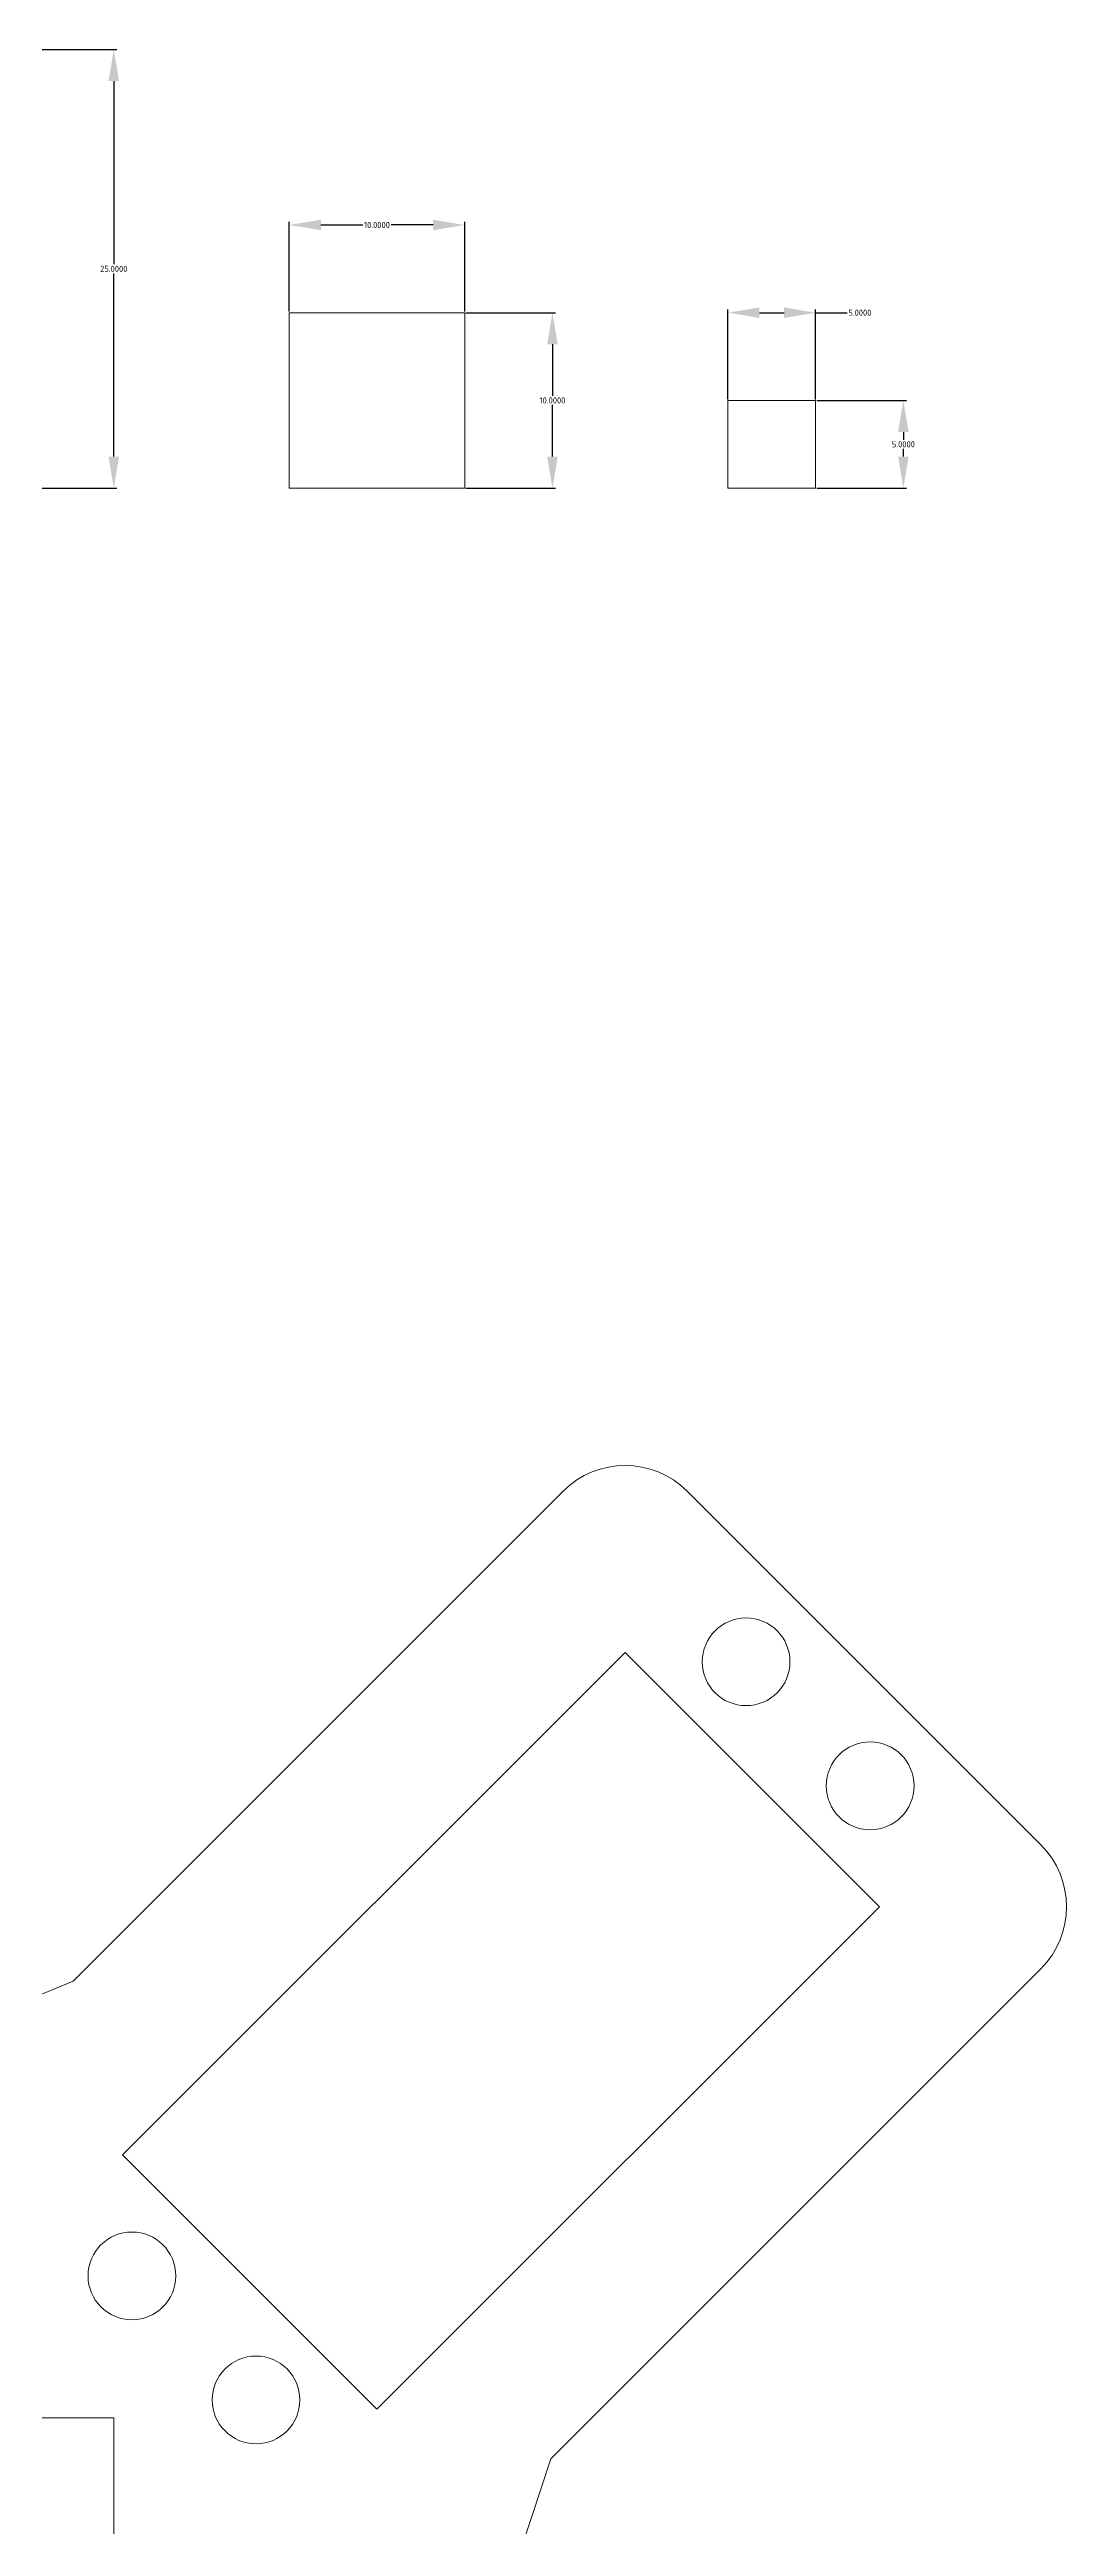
# Model space of a CAD drawing. Header units: millimetres. Extents: x -119 to 494, y -149 to 237.
# Drawn here: x 26.3 to 84.3, y 83.8 to 225 of the extents above; entities that cross this region are included whole.
import ezdxf

# ---------------------------------------------------------------- set-up
doc = ezdxf.new("R2010")
doc.units = ezdxf.units.MM
doc.layers.add('CUT', color=10, linetype='Continuous', lineweight=5)
doc.layers.add('ENGRAVE', color=90, linetype='Continuous', lineweight=5)
doc.styles.get("Standard").update_dxf_attribs({"font": 'isocpeur.ttf'})
doc.dimstyles.get("Standard").update_dxf_attribs({"dimtxt": 0.18, "dimasz": 0.18, "dimexe": 0.18, "dimexo": 0.0625, "dimgap": 0.09, "dimtad": 0, "dimtih": 1, "dimtoh": 1, "dimdec": 4, "dimzin": 0, "dimdsep": 46, "dimtxsty": 'Standard', "dimcen": 0.09, "dimadec": 0, "dimazin": 0, "dimtfac": 1, "dimtdec": 4, "dimtofl": 0, "dimtmove": 0, "dimatfit": 3, "dimfxl": 1, "dimtolj": 1, "dimtzin": 0, "dimarcsym": 0})

# ---------------------------------------------------------------- blocks, each defined once
blk = doc.blocks.new('*D7')
at = {"layer": 'CUT', "color": 0, "lineweight": -2, "transparency": 16777216}
for p, q in [((25.06, 225), (30.18, 225)), ((30, 223.2), (30, 212.76)), ((30, 201.8), (30, 212.24)), ((25.06, 200), (30.18, 200))]:
    blk.add_line(p, q, dxfattribs=at)
at = {"layer": 'CUT', "color": 0, "transparency": 16777216}
for points in [[(29.7, 223.2), (30.3, 223.2), (30, 225)], [(29.7, 201.8), (30.3, 201.8), (30, 200)]]:
    blk.add_solid(points, dxfattribs=at)
at = {"layer": 'Defpoints', "color": 0, "transparency": 16777216}
for p in [(25, 225), (25, 200), (30, 200)]:
    blk.add_point(p, dxfattribs=at)
at = {"layer": 'CUT', "color": 0, "transparency": 16777216, "insert": (30, 212.5), "char_height": 0.35, "attachment_point": 5}
blk.add_mtext('\\A1;25.0000', dxfattribs=at)
blk = doc.blocks.new('*D8')
at = {"layer": 'CUT', "color": 0, "lineweight": -2, "transparency": 16777216}
for p, q in [((40, 210.06), (40, 215.18)), ((41.8, 215), (44.19, 215)), ((48.2, 215), (45.81, 215)), ((50, 210.06), (50, 215.18))]:
    blk.add_line(p, q, dxfattribs=at)
at = {"layer": 'CUT', "color": 0, "transparency": 16777216}
for points in [[(41.8, 215.3), (41.8, 214.7), (40, 215)], [(48.2, 215.3), (48.2, 214.7), (50, 215)]]:
    blk.add_solid(points, dxfattribs=at)
at = {"layer": 'Defpoints', "color": 0, "transparency": 16777216}
for p in [(50, 215), (40, 210), (50, 210)]:
    blk.add_point(p, dxfattribs=at)
at = {"layer": 'CUT', "color": 0, "transparency": 16777216, "insert": (45, 215), "char_height": 0.35, "attachment_point": 5}
blk.add_mtext('\\A1;10.0000', dxfattribs=at)
blk = doc.blocks.new('*D9')
at = {"layer": 'CUT', "color": 0, "lineweight": -2, "transparency": 16777216}
for p, q in [((50.06, 210), (55.18, 210)), ((55, 208.2), (55, 205.26)), ((55, 201.8), (55, 204.74)), ((50.06, 200), (55.18, 200))]:
    blk.add_line(p, q, dxfattribs=at)
at = {"layer": 'CUT', "color": 0, "transparency": 16777216}
for points in [[(54.7, 208.2), (55.3, 208.2), (55, 210)], [(54.7, 201.8), (55.3, 201.8), (55, 200)]]:
    blk.add_solid(points, dxfattribs=at)
at = {"layer": 'Defpoints', "color": 0, "transparency": 16777216}
for p in [(50, 210), (50, 200), (55, 200)]:
    blk.add_point(p, dxfattribs=at)
at = {"layer": 'CUT', "color": 0, "transparency": 16777216, "insert": (55, 205), "char_height": 0.35, "attachment_point": 5}
blk.add_mtext('\\A1;10.0000', dxfattribs=at)
blk = doc.blocks.new('*D10')
at = {"layer": 'CUT', "color": 0, "lineweight": -2, "transparency": 16777216}
for p, q in [((65, 205.06), (65, 210.18)), ((66.8, 210), (68.2, 210)), ((70, 205.06), (70, 210.18)), ((70, 210), (71.8, 210))]:
    blk.add_line(p, q, dxfattribs=at)
at = {"layer": 'CUT', "color": 0, "transparency": 16777216}
for points in [[(66.8, 210.3), (66.8, 209.7), (65, 210)], [(68.2, 210.3), (68.2, 209.7), (70, 210)]]:
    blk.add_solid(points, dxfattribs=at)
at = {"layer": 'Defpoints', "color": 0, "transparency": 16777216}
for p in [(70, 210), (65, 205), (70, 205)]:
    blk.add_point(p, dxfattribs=at)
at = {"layer": 'CUT', "color": 0, "transparency": 16777216, "insert": (72.52, 210), "char_height": 0.35, "attachment_point": 5}
blk.add_mtext('\\A1;5.0000', dxfattribs=at)
blk = doc.blocks.new('*D11')
at = {"layer": 'CUT', "color": 0, "lineweight": -2, "transparency": 16777216}
for p, q in [((70.06, 205), (75.18, 205)), ((75, 203.2), (75, 202.76)), ((75, 201.8), (75, 202.24)), ((70.06, 200), (75.18, 200))]:
    blk.add_line(p, q, dxfattribs=at)
at = {"layer": 'CUT', "color": 0, "transparency": 16777216}
for points in [[(74.7, 203.2), (75.3, 203.2), (75, 205)], [(74.7, 201.8), (75.3, 201.8), (75, 200)]]:
    blk.add_solid(points, dxfattribs=at)
at = {"layer": 'Defpoints', "color": 0, "transparency": 16777216}
for p in [(70, 205), (70, 200), (75, 200)]:
    blk.add_point(p, dxfattribs=at)
at = {"layer": 'CUT', "color": 0, "transparency": 16777216, "insert": (75, 202.5), "char_height": 0.35, "attachment_point": 5}
blk.add_mtext('\\A1;5.0000', dxfattribs=at)

msp = doc.modelspace()

# ---------------------------------------------------------------- linework, layer by layer
at = {"layer": 'CUT'}
for p, q in [((55.60629, 142.83021), (27.67564, 114.89956)), ((82.82987, 122.6777), (62.67736, 142.83021)), ((30.504, 105), (59.14182, 133.63782)), ((59.14182, 133.63782), (73.63751, 119.14214)), ((73.63751, 119.14214), (45, 90.504)), ((19.14011, 111.36403), (27.67564, 114.89956)), ((54.89953, 87.67568), (82.82991, 115.60667)), ((45, 90.504), (30.504, 105)), ((54.89953, 87.67568), (52.09846, 79.19434))]:
    msp.add_line(p, q, dxfattribs=at)
for points in [[(40, 200), (50, 200), (50, 210), (40, 210)], [(65, 200), (70, 200), (70, 205), (65, 205)]]:
    msp.add_lwpolyline(points, close=True, dxfattribs=at)
for centre in [(66.03643, 133.10718), (73.10749, 126.03612), (31.03464, 98.1054), (38.10571, 91.03433)]:
    msp.add_circle(centre, 2.5, dxfattribs=at)
for centre, start, end in [((59.14182, 139.29468), 45, 135), ((79.29434, 119.14217), 315.0006222, 45)]:
    msp.add_arc(centre, 5, start, end, dxfattribs=at)
at = {"layer": 'ENGRAVE', "linetype": 'Continuous'}
for p in [(-30.00375, 90.01125), (30.00375, -90.01125)]:
    msp.add_line(p, (30.00375, 90.01125), dxfattribs=at)

# ---------------------------------------------------------------- dimensions: what is measured, and where the dimension line sits
at = {"layer": 'CUT'}
for base, p1, p2, picture, middle in [((30, 200), (25, 225), (25, 200), '*D7', (30, 212.5)), ((55, 200), (50, 210), (50, 200), '*D9', (55, 205)), ((75, 200), (70, 205), (70, 200), '*D11', (75, 202.5))]:
    dim = msp.add_linear_dim(base=base, p1=p1, p2=p2, angle=90, dimstyle='Standard', override={"dimtxt": 0.35, "dimasz": 1.8}, dxfattribs=at)
    dim.commit()
    dim.dimension.update_dxf_attribs({"geometry": picture, "text_midpoint": middle})
for base, p1, p2, picture, middle in [((50, 215), (40, 210), (50, 210), '*D8', (45, 215)), ((70, 210), (65, 205), (70, 205), '*D10', (72.52, 210))]:
    dim = msp.add_linear_dim(base=base, p1=p1, p2=p2, dimstyle='Standard', override={"dimtxt": 0.35, "dimasz": 1.8}, dxfattribs=at)
    dim.commit()
    dim.dimension.update_dxf_attribs({"geometry": picture, "text_midpoint": middle})

doc.saveas('drawing.dxf')
